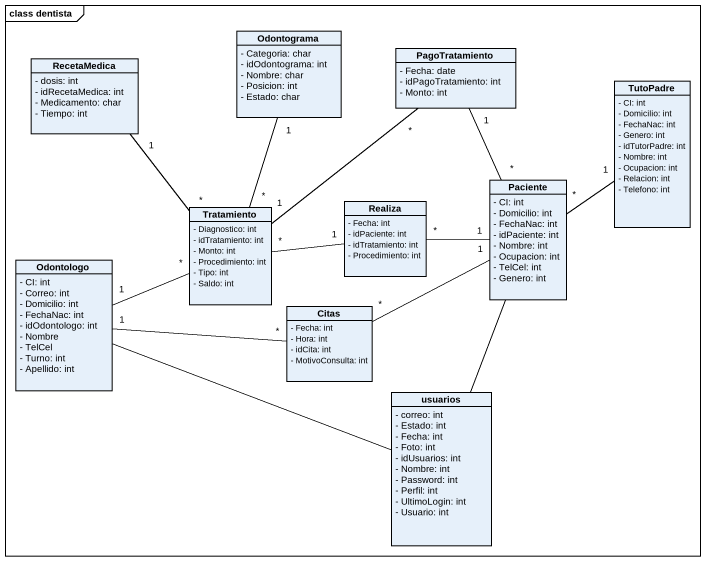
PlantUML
@startuml
mainframe class dentista
hide circle
hide empty members
skinparam classAttributeIconSize 0
class Odontograma {
  - Categoria: char
  - idOdontograma: int
  - Nombre: char
  - Posicion: int
  - Estado: char
}
class PagoTratamiento {
  - Fecha: date
  - idPagoTratamiento: int
  - Monto: int
}
class RecetaMedica {
  - dosis: int
  - idRecetaMedica: int
  - Medicamento: char
  - Tiempo: int
}
class TutoPadre {
  - CI: int
  - Domicilio: int
  - FechaNac: int
  - Genero: int
  - idTutorPadre: int
  - Nombre: int
  - Ocupacion: int
  - Relacion: int
  - Telefono: int
}
class Realiza {
  - Fecha: int
  - idPaciente: int
  - idTratamiento: int
  - Procedimiento: int
}
class Paciente {
  - CI: int
  - Domicilio: int
  - FechaNac: int
  - idPaciente: int
  - Nombre: int
  - Ocupacion: int
  - TelCel: int
  - Genero: int
}
class Tratamiento {
  - Diagnostico: int
  - idTratamiento: int
  - Monto: int
  - Procedimiento: int
  - Tipo: int
  - Saldo: int
}
class Odontologo {
  - CI: int
  - Correo: int
  - Domicilio: int
  - FechaNac: int
  - idOdontologo: int
  - Nombre
  - TelCel
  - Turno: int
  - Apellido: int
}
class Citas {
  - Fecha: int
  - Hora: int
  - idCita: int
  - MotivoConsulta: int
}
class usuarios {
  - correo: int
  - Estado: int
  - Fecha: int
  - Foto: int
  - idUsuarios: int
  - Nombre: int
  - Password: int
  - Perfil: int
  - UltimoLogin: int
  - Usuario: int
}
PagoTratamiento "*" -- "1" Tratamiento
RecetaMedica "1" -- "*" Tratamiento
Realiza "*" -right- "1" Paciente
Paciente "*" -up- "1" PagoTratamiento
Paciente "*" -up- "1" TutoPadre
Paciente "1" -left- "*" Citas
Tratamiento "*" -up- "1" Odontograma
Tratamiento "*" -right- "1" Realiza
Odontologo "1" -right- "*" Tratamiento
Odontologo "1" -right- "*" Citas
usuarios -up- Paciente
usuarios -left- Odontologo
@enduml
